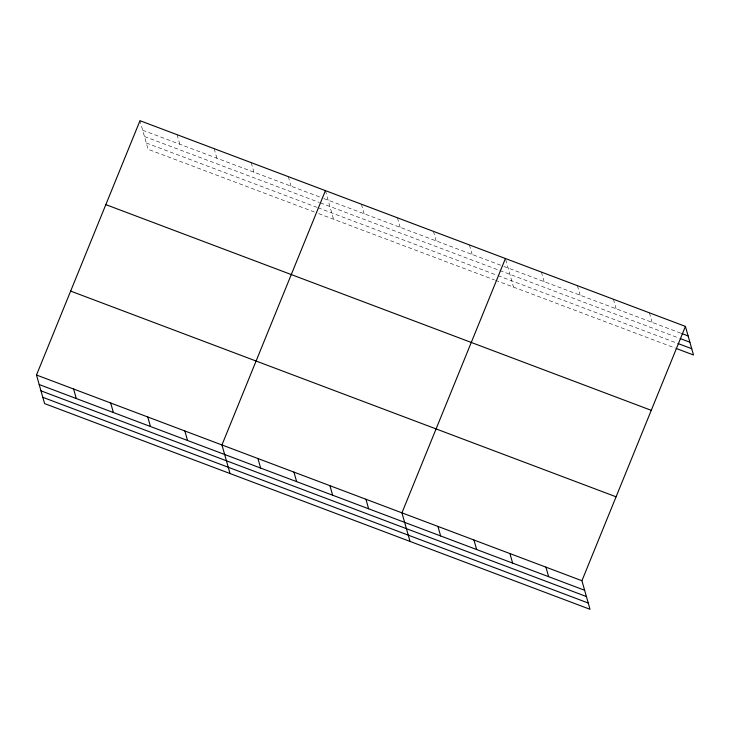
<?xml version="1.0" encoding="UTF-8"?>
<svg xmlns="http://www.w3.org/2000/svg" width="730" height="730" viewBox="0 0 730 730"><rect width="100%" height="100%" fill="white"/><g stroke="black" fill="none" stroke-linecap="round" stroke-linejoin="round"><path stroke-width="0.55" stroke-dasharray="3.65 2.74" d="M142.679 130.223L322.824 198.168M323.883 198.569L502.824 266.048M503.883 266.45L680.698 333.135M144.458 136.51L319.311 202.456M320.37 202.858L679.302 338.227M146.292 142.989L316.902 207.338M317.961 207.731L496.902 275.219M497.97 275.621L676.902 343.109M314.438 212.019L148.071 149.276L139.987 120.696M318.682 213.625L494.447 279.909M495.506 280.311L675.496 348.201M649.417 312.823L652.109 322.359M613.419 299.254L616.111 308.781M577.421 285.676L580.113 295.203M541.423 272.098L544.115 281.625M505.717 259.579L513.509 287.1M469.427 244.942L472.118 254.469M433.428 231.364L436.12 240.9M397.421 217.786L400.122 227.322M361.423 204.208L364.124 213.744M325.425 190.639L333.519 219.219M288.341 176.651L291.033 186.177M251.248 162.662L253.949 172.189M214.164 148.674L216.856 158.2M177.071 134.685L179.772 144.212"/><path stroke-width="1.09" d="M685.415 326.401L581.929 580.724L590.013 609.304L44.585 403.599L36.5 375.019L139.987 120.696L685.415 326.401L693.5 354.981L676.564 348.593M325.425 190.639L221.947 444.953L230.032 473.542M505.425 258.52L401.938 512.843L410.023 541.423M681.756 333.537L688.107 335.937M680.36 338.629L689.886 342.224M677.96 343.511L691.721 348.694M105.832 204.619L651.26 410.333M70.646 291.087L616.074 496.802M36.5 375.019L581.929 580.724M39.201 384.546L584.63 590.251M40.971 390.833L586.409 596.538M42.805 397.312L588.234 603.017M545.93 567.146L548.631 576.673M509.932 553.568L512.633 563.095M473.934 539.99L476.635 549.526M437.936 526.412L440.637 535.948M365.94 499.265L368.632 508.792M329.942 485.687L332.634 495.214M293.944 472.109L296.635 481.636M257.945 458.531L260.637 468.058M184.854 430.965L187.555 440.5M147.77 416.976L150.462 426.512M110.677 402.987L113.378 412.523M73.593 389.008L76.285 398.534"/></g></svg>
